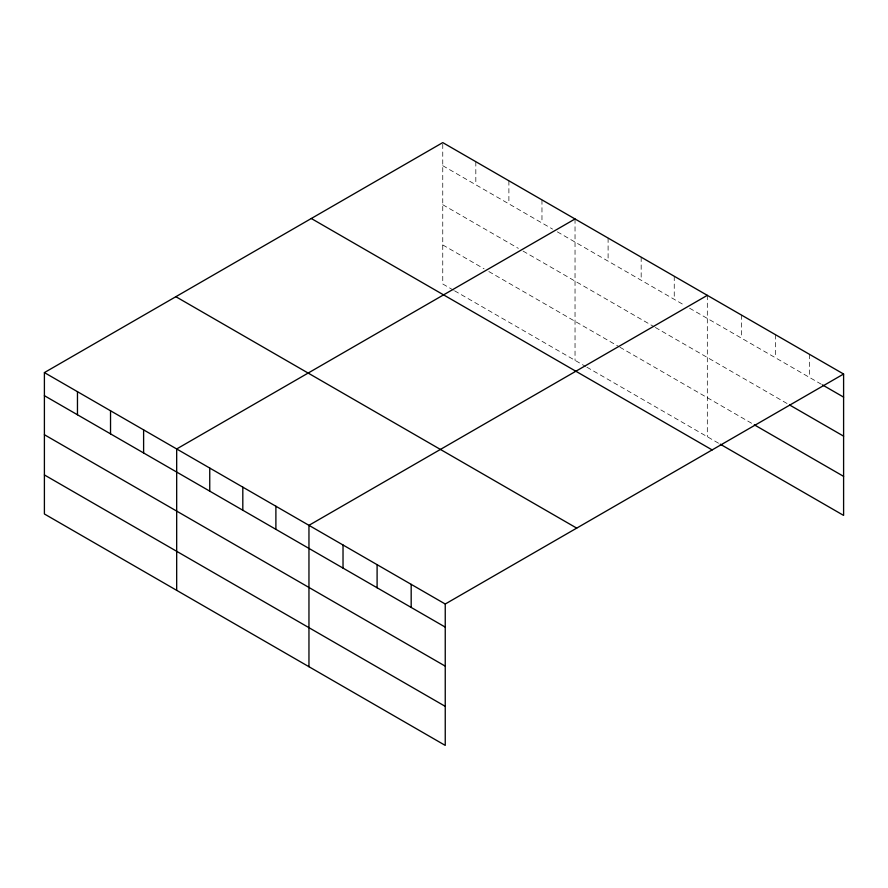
<?xml version="1.0" encoding="UTF-8"?>
<svg xmlns="http://www.w3.org/2000/svg" width="888" height="888" viewBox="0 0 888 888"><rect width="100%" height="100%" fill="white"/><g stroke="black" fill="none" stroke-linecap="round" stroke-linejoin="round"><path stroke-width="0.67" stroke-dasharray="4.44 3.33" d="M453.391 290.121L442.757 283.982L442.757 142.602M442.757 165.69L552.591 229.104M557.32 231.835L684.87 305.472M689.599 308.203L821.278 384.226M442.757 204.728L518.348 248.363M523.065 251.093L654.167 326.784M655.344 327.461L788.378 404.273M442.757 244.944L484.093 268.809M488.822 271.539L618.736 346.542M619.913 347.23L753.135 424.142M454.567 290.798L585.669 366.489M586.846 367.177L719.058 443.512M809.523 354.356L809.523 377.444M775.457 334.687L775.457 357.775M741.38 315.018L741.38 338.106M707.314 295.349L707.314 436.718M674.247 276.257L674.247 299.334M641.169 257.154L641.169 280.242M608.102 238.062L608.102 261.15M575.035 218.97L575.035 360.35M541.969 199.878L541.969 222.966M508.891 180.786L508.891 203.874M475.824 161.694L475.824 184.782"/><path stroke-width="1.33" d="M445.243 666.144L445.243 604.018L44.4 372.594L44.4 513.974L445.243 745.398L445.243 666.144L44.4 434.72M720.235 444.189L843.6 515.406L843.6 374.026L442.757 142.602L44.4 372.594M575.035 218.97L176.679 448.962L176.679 590.342M707.314 295.349L308.957 525.33L308.957 666.71M445.243 604.018L843.6 374.026M822.455 384.904L843.6 397.114M789.554 404.95L843.6 436.152M754.312 424.819L843.6 476.368M311.3 218.504L712.143 449.927M175.857 296.692L576.701 528.116M44.4 395.682L445.243 627.106M44.4 474.936L445.243 706.36M411.177 584.348L411.177 607.436M377.1 564.679L377.1 587.767M343.023 544.999L343.023 568.087M275.891 506.238L275.891 529.326M242.813 487.146L242.813 510.234M209.746 468.054L209.746 491.142M143.612 429.87L143.612 452.958M110.534 410.778L110.534 433.866M77.467 391.686L77.467 414.774"/></g></svg>
